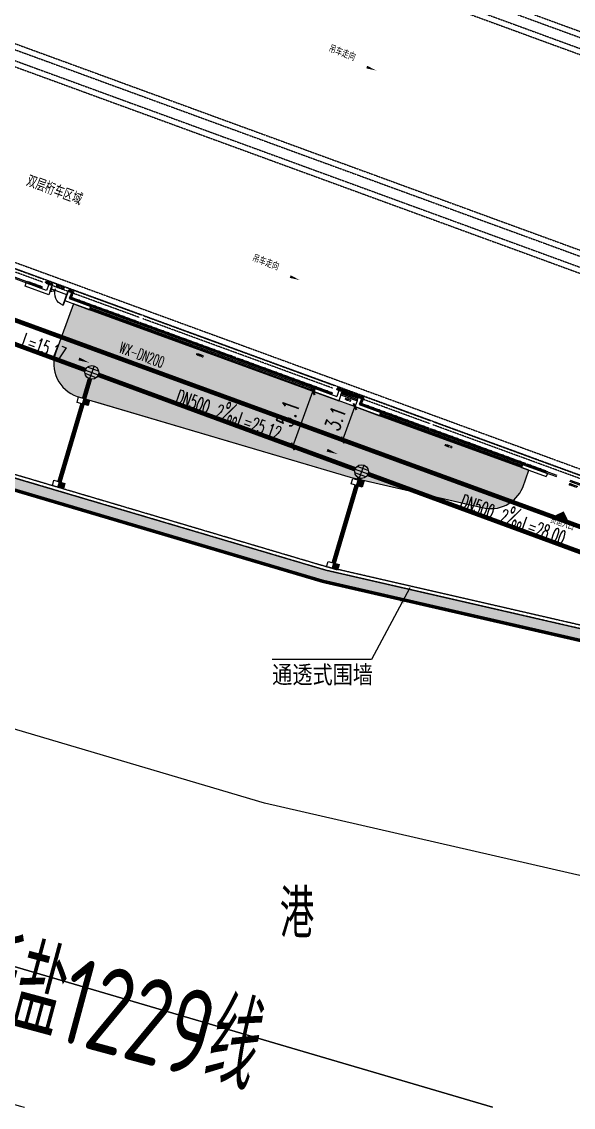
# Model space of a CAD drawing. Extents: x -111898 to 889894, y -2 to 1194865.
# Drawn here: x 581552 to 629772, y 699585 to 794426 of the extents above; entities that cross this region are included whole.
import ezdxf

# ---------------------------------------------------------------- set-up
doc = ezdxf.new("R2010")
doc.units = 0
doc.header["$LTSCALE"] = 10
doc.header["$MEASUREMENT"] = 0
for name, pattern in [('10平面$0$10平面$0$DASH', [0.35, 0.25, -0.1]), ('10平面$0$DASH', [0.35, 0.25, -0.1]), ('CENTER', [50.8, 31.75, -6.35, 6.35, -6.35]), ('DASH', [0.35, 0.25, -0.1])]:
    doc.linetypes.add(name, pattern=pattern)
doc.layers.get('Defpoints').update_dxf_attribs({"color": 210})
for name, color, linetype in [('0-WALL', 252, 'Continuous'), ('10平面$0$10平面$0$WINDOW', 4, 'Continuous'), ('10平面$0$10平面$0$WINDOW_TEXT', 7, 'Continuous'), ('10平面$0$A-HRAIL', 173, 'Continuous'), ('10平面$0$A-SFCE', 30, 'Continuous'), ('10平面$0$A-TEXT', 61, 'Continuous'), ('10平面$0$AS-WALL', 40, 'Continuous'), ('10平面$0$FH-tri', 180, 'Continuous'), ('10平面$0$建-窗', 4, 'Continuous'), ('10平面$0$建-门窗编号', 7, 'Continuous'), ('DIM_雨水', 4, 'Continuous'), ('FM_ZF消防', 1, 'Continuous'), ('Gps-ZF雨水', 4, 'TG_Y'), ('TEXT_消防', 1, 'Continuous'), ('TEXT_雨水', 4, 'Continuous'), ('TWT_雨水口', 4, 'Continuous'), ('WALL', 252, 'Continuous'), ('WELL_雨水', 4, 'Continuous'), ('污水标高', 2, 'Continuous')]:
    doc.layers.add(name, color=color, linetype=linetype)
doc.layers.add('GPS-ZF消防', color=1, linetype='TG_X', lineweight=60)
doc.styles.add('10平面$0$10平面$0$_TCH_WINDOW', font='SIMPLEX', dxfattribs={"height": 3.5, "bigfont": 'GBCBIG'})
doc.styles.add('10平面$0$A-STANDARD', font='SIMPLEX', dxfattribs={"bigfont": 'GBCBIG'})
doc.styles.add('10平面$0$A-WIN-LABEL', font='SIMPLEX', dxfattribs={"bigfont": 'GBCBIG'})
doc.styles.add('10平面$0$Standard', font='gbenor.shx', dxfattribs={"bigfont": 'gbcbig.shx'})
doc.styles.add('_TCH_DIM', font='SIMPLEX.shx', dxfattribs={"width": 0.75, "bigfont": 'hztxt.shx'})
doc.styles.add('_TCH_DIM_T3', font='SIMPLEX', dxfattribs={"width": 0.705882, "bigfont": 'GBCBIG'})
doc.styles.add('_TWT_PIPEDN', font='SIMPLEX', dxfattribs={"width": 0.6, "height": 3, "bigfont": 'HZTXT'})
doc.styles.get("Standard").update_dxf_attribs({"font": 'gbenor.shx', "bigfont": 'gbcbig.shx'})
doc.styles.add('TG_LINETYPE', font='SIMPLEX', dxfattribs={"width": 0.8, "height": 3.5, "bigfont": 'HZTXT'})
doc.linetypes.add('TG_WX', pattern='A,3,-0.6,["WX",TG_LINETYPE,S=0.1,R=0,X=-0.52,Y=-0.15],0', length=3.6)
doc.linetypes.add('TG_X', pattern='A,5,-0.3,["X",TG_LINETYPE,S=0.1,R=0,X=-0.23,Y=-0.15],0', length=5.3)
doc.linetypes.add('TG_Y', pattern='A,2,-0.3,["Y",TG_LINETYPE,S=0.1,R=0,X=-0.25,Y=-0.15],0', length=2.3)
doc.dimstyles.new('_TCH_ARCH&&450', dxfattribs={"dimtxt": 1338.75, "dimasz": 450, "dimexe": 450, "dimexo": 450, "dimgap": 568.125, "dimtad": 1, "dimdec": 1, "dimlfac": 0.001, "dimzin": 0, "dimdsep": 46, "dimtxsty": '_TCH_DIM_T3', "dimblk": 'ARCHTICK', "dimcen": 0.09, "dimclrt": 7, "dimazin": 2, "dimtfac": 1, "dimtdec": 1, "dimtix": 1, "dimtmove": 2, "dimatfit": 3, "dimfxl": 0, "dimtolj": 1, "dimtzin": 0, "dimarcsym": 0})
doc.dimstyles.new('_TCH_ARCH&&500', dxfattribs={"dimtxt": 1487.5, "dimasz": 500, "dimexe": 500, "dimexo": 500, "dimgap": 631.25, "dimtad": 1, "dimdec": 1, "dimlfac": 0.001, "dimzin": 0, "dimdsep": 46, "dimtxsty": '_TCH_DIM_T3', "dimblk": 'ARCHTICK', "dimcen": 0.09, "dimclrt": 7, "dimazin": 2, "dimtfac": 1, "dimtdec": 1, "dimtix": 1, "dimtmove": 2, "dimatfit": 3, "dimfxl": 0, "dimtolj": 1, "dimtzin": 0, "dimarcsym": 0})
pattern_1 = [(359.79974, (-824318.4, 704905.5), (1605.5824, 1594.398), [240, -48, 64, -48, 240, -960]), (359.79974, (-824398.3, 704953.8), (1605.5824, 1594.398), [160, -120, 240, -120, 160, -800]), (359.79974, (-823836, 705591.9), (1605.5824, 1594.398), [200, -80, 200, -1120]), (359.79974, (-824634.9, 705914.7), (1605.5824, 1594.398), [80, -160, 80, -1280]), (89.79974, (-824474.9, 705914.1), (-1594.398, 1605.5824), [144, -1456]), (89.79974, (-823998.3, 704952.4), (-1594.398, 1605.5824), [160, -1440]), (89.79974, (-823596, 705591), (-1594.398, 1605.5824), [160, -1440]), (44.79974, (-823790.3, 704935.7), (5.5922, 1599.9902), [160, -2102.7417]), (134.79974, (-824206.3, 704937.2), (-1599.9902, 5.5922), [160, -2102.7417]), (63.23469, (-823838.3, 704943.9), (5.5922, 1599.99023), [160, -3417.7088]), (75.7635, (-823918.27, 704952.15), (5.59221, 1599.99023), [160, -6436.969]), (75.7635, (-823516.03, 705590.75), (5.59221, 1599.99023), [128, -6468.969]), (75.7635, (-824442.9, 705914), (5.59221, 1599.99023), [112, -6484.969]), (103.835987, (-824078.27, 704952.7), (5.59221, 1599.99023), [160, -6436.969]), (103.835987, (-823676.03, 705591.3), (5.59221, 1599.99023), [128, -6468.969]), (103.835987, (-824506.9, 705914.2), (5.59221, 1599.99023), [112, -6484.969]), (116.364795, (-824158.3, 704945), (5.5922, 1599.99023), [160, -3417.7069])]

# ---------------------------------------------------------------- blocks, each defined once
blk = doc.blocks.new('10平面$0$JYC-1')
at = {"layer": '10平面$0$FH-tri'}
h = blk.add_hatch(color=2, dxfattribs=at)
h.dxf.hatch_style = 1
h.paths.add_polyline_path([(1120, -2370), (2370, -1120), (1120, -1120)])
at = {"layer": '10平面$0$FH-tri', "color": 2}
blk.add_lwpolyline([(1120, -2370), (2370, -1120), (2370, -1120), (1120, -1120)], close=True, dxfattribs=at)
at = {"layer": '10平面$0$A-TEXT', "style": '10平面$0$A-STANDARD'}
blk.add_text('货运入口', height=900.2, rotation=45, dxfattribs=at).set_placement((1604, -3587))
blk = doc.blocks.new('10平面$0$10平面$0$$DorLib2D$00000126')
at = {"color": 0, "linetype": 'Continuous'}
for p, q in [((-0.532, 0.5), (-0.532, 0.9)), ((0.532, 0.9), (0.532, 0.5))]:
    blk.add_line(p, q, dxfattribs=at)
at = {"color": 0, "linetype": '10平面$0$10平面$0$DASH'}
for p, q in [((-0.532, 0.9), (0.532, 0.9)), ((-0.532, 0.5), (0.532, 0.5))]:
    blk.add_line(p, q, dxfattribs=at)
blk = doc.blocks.new('10平面$0$WINDOW2DLIB$DYNSTYLE$00000005')
at = {"color": 0}
for points in [[(-0.5, 0.5), (-0.5, -0.5)], [(-0.5, 0.5), (0.5, 0.5)], [(0.5, -0.5), (0.5, 0.5)], [(0.5, 0.1667), (-0.5, 0.1667)], [(0.5, -0.1667), (-0.5, -0.1667)], [(-0.5, -0.5), (0.5, -0.5)]]:
    blk.add_lwpolyline(points, dxfattribs=at)
blk = doc.blocks.new('10平面$0$DOOR2DLIB$SYSLIB$00000123')
at = {"color": 0}
for p, q in [((0.475, -0.001), (0.475, 0.752)), ((0.475, 0.752), (0.5, 0.752)), ((0.5, -0.001), (0.5, 0.752)), ((-0.5, 0), (-0.5, 0.252)), ((-0.475, 0.252), (-0.5, 0.252)), ((-0.475, 0), (-0.475, 0.252)), ((-0.475, 0), (-0.5, 0)), ((0.475, -0.001), (0.5, -0.001))]:
    blk.add_line(p, q, dxfattribs=at)
for centre, radius, start, end in [((0.505, -0.002), 0.755, 92.24927, 179.72377), ((-0.501, 0.003), 0.251, 359.78987, 84.09744)]:
    blk.add_arc(centre, radius, start, end, dxfattribs=at)
blk = doc.blocks.new('10平面$0$42343243-M')
at = {"layer": '10平面$0$10平面$0$WINDOW'}
blk.add_line((198654, 1222620), (200154, 1222620), dxfattribs=at)
at = {"layer": '10平面$0$AS-WALL'}
for p, q in [((156154, 1223170), (153854, 1223170)), ((153854, 1222870), (153854, 1223170)), ((156154, 1222870), (153854, 1222870)), ((171504, 1223170), (169354, 1223170)), ((171354, 1222870), (169354, 1222870)), ((171354, 1222320), (171354, 1222870)), ((171654, 1223170), (171504, 1223170)), ((171654, 1222870), (171654, 1223170)), ((171654, 1222620), (171654, 1222870)), ((175454, 1223170), (173154, 1223170)), ((173154, 1222620), (173154, 1223170)), ((175454, 1222870), (173454, 1222870)), ((173454, 1222320), (173454, 1222870)), ((198654, 1223170), (196354, 1223170)), ((198354, 1222870), (196354, 1222870)), ((198354, 1222320), (198354, 1222870)), ((198654, 1222620), (198654, 1223170)), ((200154, 1223170), (202354, 1223170)), ((200154, 1222620), (200154, 1223170)), ((200454, 1222870), (202354, 1222870)), ((200454, 1222320), (200454, 1222870)), ((202354, 1223170), (202354, 1222870)), ((171354, 1222320), (171654, 1222320)), ((173154, 1222320), (173454, 1222320)), ((198354, 1222320), (198654, 1222320)), ((200154, 1222320), (200454, 1222320))]:
    blk.add_line(p, q, dxfattribs=at)
for points in [[(156154, 1222870), (156154, 1223170)], [(169354, 1222870), (169354, 1223170)], [(171654, 1222620), (171654, 1222320)], [(173154, 1222620), (173154, 1222320)], [(175454, 1222870), (175454, 1223170)], [(196354, 1222870), (196354, 1223170)], [(198654, 1222620), (198654, 1222320)], [(200154, 1222620), (200154, 1222320)]]:
    blk.add_lwpolyline(points, dxfattribs=at)
at = {"layer": '10平面$0$10平面$0$WINDOW'}
ref = blk.add_blockref('10平面$0$DOOR2DLIB$SYSLIB$00000123', (199404, 1222470), dxfattribs=dict(at, xscale=-1500, yscale=1500, zscale=300))
ref.add_attrib('A0', 'MLC1584', (199059, 1222108), dxfattribs={"layer": '10平面$0$10平面$0$WINDOW_TEXT', "height": 148.8, "style": '10平面$0$10平面$0$_TCH_WINDOW', "width": 0.705882})
ref = blk.add_blockref('10平面$0$10平面$0$$DorLib2D$00000126', (151354, 1223020), dxfattribs=dict(at, xscale=5000, yscale=-300, zscale=300))
ref.add_attrib('A0', 'JLM5050', (150985, 1223016), dxfattribs={"layer": '10平面$0$10平面$0$WINDOW_TEXT', "height": 148.8, "style": '10平面$0$10平面$0$_TCH_WINDOW', "width": 0.705882})
ref = blk.add_blockref('10平面$0$10平面$0$$DorLib2D$00000126', (205254, 1223020), dxfattribs=dict(at, xscale=6000, yscale=-300, zscale=300))
ref.add_attrib('A0', 'JLM6050', (204885, 1223016), dxfattribs={"layer": '10平面$0$10平面$0$WINDOW_TEXT', "height": 148.8, "style": '10平面$0$10平面$0$_TCH_WINDOW', "width": 0.705882})
at = {"layer": '10平面$0$建-窗'}
ref = blk.add_blockref('10平面$0$WINDOW2DLIB$DYNSTYLE$00000005', (162754, 1223020), dxfattribs=dict(at, xscale=-13200, yscale=300, zscale=300, rotation=180.0000000000008))
ref.add_attrib('A0', 'C13224', (162462, 1223521), dxfattribs={"layer": '10平面$0$建-门窗编号', "height": 148.8, "style": '10平面$0$A-WIN-LABEL', "width": 0.705882})
ref = blk.add_blockref('10平面$0$WINDOW2DLIB$DYNSTYLE$00000005', (185904, 1223020), dxfattribs=dict(at, xscale=-20900, yscale=300, zscale=300, rotation=180.0000000000008))
ref.add_attrib('A0', 'C20924', (185602, 1223521), dxfattribs={"layer": '10平面$0$建-门窗编号', "height": 148.8, "style": '10平面$0$A-WIN-LABEL', "width": 0.705882})
ref = blk.add_blockref('10平面$0$WINDOW2DLIB$DYNSTYLE$00000005', (172404, 1222470), dxfattribs=dict(at, xscale=-1500, yscale=-300, zscale=300))
ref.add_attrib('A0', 'C1584', (172162, 1222733), dxfattribs={"layer": '10平面$0$建-门窗编号', "height": 148.8, "style": '10平面$0$A-WIN-LABEL', "width": 0.705882})
blk = doc.blocks.new('10平面$0$3333')
at = {"layer": '10平面$0$A-SFCE', "const_width": 20}
blk.add_lwpolyline([(-227064, 766320), (-227064, 766510), (-227244, 766510), (-227244, 766320)], dxfattribs=at)
blk = doc.blocks.new('10平面$0$99平面图例外参$0$$LinePat$圆环')
for points in [[(0, 150), (300, 150)], [(0, 0), (300, 0)], [(0, -150), (300, -150)]]:
    blk.add_lwpolyline(points)
at = {"color": 0}
blk.add_circle((150, 0), 150, dxfattribs=at)
blk = doc.blocks.new('$TwtSys$00000424')
for p, q in [((-500, 250), (500, 250)), ((-500, -250), (-500, 250)), ((0, -250), (0, 250)), ((500, 250), (500, -250)), ((500, -250), (-500, -250))]:
    blk.add_line(p, q)
blk.add_solid([(0, 250), (500, 250), (0, -250), (500, -250)])
blk = doc.blocks.new('$TWTSYS$00000375')
for p, q in [((-0.5, 0, 0), (0.5, 0, 0)), ((0.433, 0.25, 0), (-0.433, 0.25, 0)), ((0, 0.5, 0), (0, -0.5, 0)), ((0.433, -0.25, 0), (-0.433, -0.25, 0))]:
    blk.add_line(p, q)
blk.add_circle((0, 0, 0), 0.5)
blk = doc.blocks.new('_ArchTick')
at = {"color": 0, "linetype": 'ByBlock', "const_width": 0.4}
blk.add_lwpolyline([(-0.5, -0.5), (0.5, 0.5)], dxfattribs=at)
blk = doc.blocks.new('*D8443')
at = {"layer": 'Defpoints', "color": 0, "transparency": 16777216}
for p in [(607015, 762134), (607988, 761778), (606230, 756968)]:
    blk.add_point(p, dxfattribs=at)
at = {"layer": '污水标高', "color": 0, "lineweight": -2, "transparency": 16777216}
for p, q in [((605257, 757324), (607015, 762134)), ((607518, 761949), (606545, 762305)), ((605761, 757140), (604787, 757495))]:
    blk.add_line(p, q, dxfattribs=at)
at = {"layer": '污水标高', "color": 0, "lineweight": -2, "transparency": 16777216, "xscale": 500, "yscale": 500, "zscale": 500}
for p, rotation in [((607015, 762134), 69.92548788627283), ((605257, 757324), 249.9254878862728)]:
    blk.add_blockref('_ArchTick', p, dxfattribs=dict(at, rotation=rotation))
at = {"layer": '污水标高', "color": 7, "transparency": 16777216, "insert": (604844, 760201), "char_height": 1487.5, "attachment_point": 5, "rotation": 69.92549, "style": '_TCH_DIM_T3'}
blk.add_mtext('\\A1;5.1', dxfattribs=at)
blk = doc.blocks.new('*D8444')
at = {"layer": 'Defpoints', "color": 0, "transparency": 16777216}
for p in [(610681, 760794), (612083, 760281), (611020, 757372)]:
    blk.add_point(p, dxfattribs=at)
at = {"layer": 'FM_ZF消防', "color": 0, "lineweight": -2, "transparency": 16777216}
for p, q in [((609618, 757884), (610681, 760794)), ((611661, 760436), (610259, 760948)), ((610598, 757526), (609195, 758039))]:
    blk.add_line(p, q, dxfattribs=at)
at = {"layer": 'FM_ZF消防', "color": 0, "lineweight": -2, "transparency": 16777216, "xscale": 450, "yscale": 450, "zscale": 450}
for p, rotation in [((610681, 760794), 69.92548784465076), ((609618, 757884), 249.9254878446508)]:
    blk.add_blockref('_ArchTick', p, dxfattribs=dict(at, rotation=rotation))
at = {"layer": 'FM_ZF消防', "color": 7, "transparency": 16777216, "insert": (608987, 759764), "char_height": 1338.8, "attachment_point": 5, "rotation": 69.92549, "style": '_TCH_DIM_T3'}
blk.add_mtext('\\A1;3.1', dxfattribs=at)

msp = doc.modelspace()

# ---------------------------------------------------------------- hatches: boundary and pattern name
at = {"layer": '0-WALL'}
h = msp.add_hatch(dxfattribs=at)
h.set_pattern_fill('草坪或沼泽', color=8, scale=400, angle=-0.2002566)
h.set_pattern_definition(pattern_1)
h.paths.add_polyline_path([(696130.98, 804098.61), (669562.33, 731379.54), (607880.43, 745535.24), (522571.73, 770781.34), (445339.53, 792957.04), (609790.27, 1011755.57), (618487.23, 1023194.24), (653205.56, 1069507.99), (721439.16, 1038957.87), (738262.84, 1027590.63), (761400.89, 1017231.07), (768403.04, 1001909.04), (737294.43, 916764), (736355.16, 917107.18), (742257.75, 933262.65), (741788.31, 933434.17), (745346.31, 941716.12), (767322.91, 1001866.69), (760648.1, 1016472.46), (737774.94, 1026713.42), (720951.27, 1038080.66), (653526.34, 1068268.72), (619285.33, 1022591.71), (610587.99, 1011152.54), (447011.62, 793517.34), (522851.61, 771741.38), (608134.4, 746502.95), (668925.9, 732551.6), (695191.71, 804441.78)])
h.paths.add_polyline_path([(702359.45, 821146.08), (701420.18, 821489.25), (703324.3, 826702.56), (702855.23, 826873.89), (706411.93, 835156.24), (730109.53, 900012.74), (731048.81, 899669.57)])
h = msp.add_hatch(dxfattribs=at)
h.set_pattern_fill('草坪或沼泽', color=8, scale=400, angle=-0.2002566)
h.set_pattern_definition(pattern_1)
edge = h.paths.add_edge_path()
edge.add_arc((570438.95, 769548.63), 3002.94, 251.6570284, 339.7879731)
edge.add_line((573256.98, 768511.12), (575176.3, 773764.44))
edge.add_line((575176.3, 773764.44), (535351.25, 788315.22))
edge.add_line((535351.25, 788315.22), (533712.99, 783831.36))
edge.add_arc((539372.05, 781860.93), 5992.29, 160.8023018, 252.6420249)
edge.add_line((537584.3, 776141.53), (569493.91, 766698.26))
edge = h.paths.add_edge_path()
edge.add_line((610267.76, 754631.72), (621806.61, 751983.61))
edge.add_arc((622572.51, 754894.31), 3009.78, 255.2577457, 337.1874719)
edge.add_line((625346.86, 753727.37), (625897, 755233.12))
edge.add_line((625897, 755233.12), (586072.93, 769786.57))
edge.add_line((586072.93, 769786.57), (584531.96, 765568.9))
edge.add_arc((587353.85, 764542.48), 3002.77, 160.0119425, 251.5482283)
edge.add_line((586403.46, 761694.08), (610267.76, 754631.72))
msp.add_hatch(color=8, dxfattribs=at).paths.add_polyline_path([(615475.65, 744972.07), (614591.85, 743743.7), (614944.56, 743555.05)], flags=17)

# ---------------------------------------------------------------- linework, layer by layer
at = {"layer": '0-WALL', "linetype": 'CENTER', "ltscale": 0.2}
for p, q in [((522571.73, 770781.34), (607880.43, 745535.24)), ((607880.43, 745535.24), (669562.33, 731379.54))]:
    msp.add_line(p, q, dxfattribs=at)
at = {"layer": '0-WALL'}
for p, q in [((587992.02, 761223.96), (610267.76, 754631.72)), ((610267.76, 754631.72), (620888.64, 752194.28)), ((615475.65, 744972.07), (612129.33, 738715.49)), ((612129.33, 738715.49), (603446.67, 738715.49))]:
    msp.add_line(p, q, dxfattribs=at)
at = {"layer": '0-WALL', "color": 1, "linetype": 'DASH', "ltscale": 3, "const_width": 300}
msp.add_lwpolyline([(768403.04, 1001909.04), (761400.89, 1017231.07), (738262.84, 1027590.63), (721439.16, 1038957.87), (653205.56, 1069507.99), (618487.23, 1023194.24), (609790.27, 1011755.57), (445339.53, 792957.04), (522571.73, 770781.34), (607880.43, 745535.24), (669562.33, 731379.54)], close=True, dxfattribs=at)
at = {"layer": '0-WALL', "linetype": 'CENTER', "ltscale": 0.2}
msp.add_lwpolyline([(768403.04, 1001909.04), (761400.89, 1017231.07), (738262.84, 1027590.63), (721439.16, 1038957.87), (653205.56, 1069507.99), (618487.23, 1023194.24), (609790.27, 1011755.57), (445339.53, 792957.04), (522571.73, 770781.34), (607880.43, 745535.24), (669562.33, 731379.54)], close=True, dxfattribs=at)
at = {"layer": '0-WALL', "linetype": 'DASH'}
for points in [[(691451.01, 794203.39), (668925.9, 732551.6), (608134.4, 746502.95), (522851.61, 771741.38), (447011.62, 793517.34), (610587.99, 1011152.54), (619285.33, 1022591.71), (653526.34, 1068268.72), (720951.27, 1038080.66), (737774.94, 1026713.42), (755564.15, 1018748.69), (760648.1, 1016472.46), (767322.91, 1001866.69), (745344.86, 941712.2), (741785.02, 933426.51)], [(691169.23, 794306.34), (668734.97, 732903.21), (608210.59, 746793.26), (522935.58, 772029.4), (447513.25, 793685.43), (610827.31, 1010971.63), (619524.76, 1022410.95), (653622.57, 1067896.93), (720804.9, 1037817.49), (737628.57, 1026450.26), (755441.56, 1018474.88), (760422.26, 1016244.88), (766998.88, 1001853.99), (745065.93, 941822.97), (741509.38, 933544.93)]]:
    msp.add_lwpolyline(points, dxfattribs=at)
at = {"layer": '0-WALL'}
for points in [[(522851.61, 771741.38), (608134.4, 746502.95), (668925.9, 732551.6), (695191.71, 804441.78), (696130.98, 804098.61), (669562.33, 731379.54), (607880.43, 745535.24), (522571.73, 770781.34)], [(667546.04, 711289.6), (602768.06, 726155.77), (602768.06, 726155.77), (516941.16, 751555.27), (516941.16, 751555.27), (439826.46, 773697.27), (439826.46, 773697.27), (384791.04, 789254.8), (384791.04, 789254.8), (371636.23, 771757.64), (371636.23, 771757.64), (394085.03, 766151.54), (394085.03, 766151.54), (456219.43, 746662.24), (456219.43, 746662.24), (531602.73, 726340.34), (531602.73, 726340.34), (560233.03, 717932.84), (560233.03, 717932.84), (572402.93, 714252.94), (572402.93, 714252.94), (575711.13, 713387.64), (575711.13, 713387.64), (622712.93, 699585.34)], [(347393.54, 735244.11), (389137.53, 753869.44), (394180.43, 753736.04), (468329.43, 731855.64), (581450.63, 699679.84), (581787.14, 699585.34)]]:
    msp.add_lwpolyline(points, dxfattribs=at)
at = {"layer": '0-WALL', "lineweight": -3}
msp.add_lwpolyline([(622712.93, 699585.34), (575711.13, 713387.64), (575711.13, 713387.64), (572402.93, 714252.94), (572402.93, 714252.94), (560233.03, 717932.84), (560233.03, 717932.84), (531602.73, 726340.34), (531602.73, 726340.34), (456219.43, 746662.24), (456219.43, 746662.24), (394085.03, 766151.54), (394085.03, 766151.54), (371636.23, 771757.64), (371636.23, 771757.64), (347393.54, 739512.47)], dxfattribs=at)
at = {"layer": '0-WALL'}
msp.add_lwpolyline([(610267.76, 754631.72), (621806.61, 751983.61, 0.37353523), (625346.86, 753727.37), (625897, 755233.12), (586072.93, 769786.57), (584531.96, 765568.9, 0.42208896), (586403.46, 761694.08)], format="xyb", close=True, dxfattribs=at)
at = {"layer": 'DIM_雨水'}
for points in [[(584625.11, 765676.24, 0, 0, 0), (587488.36, 764622.76, 0, 266.67, 0), (586549.87, 764968.06, 0, 0, 0)], [(606323.98, 757700.45, 0, 0, 0), (609187.23, 756646.96, 0, 266.67, 0), (608248.74, 756992.27, 0, 0, 0)]]:
    msp.add_lwpolyline(points, format="xyseb", dxfattribs=at)
at = {"layer": 'GPS-ZF消防', "linetype": 'TG_WX', "ltscale": 0.1, "const_width": 400}
msp.add_lwpolyline([(570388.83, 772222.2), (639502.99, 746961.95)], dxfattribs=at)
at = {"layer": 'Gps-ZF雨水', "ltscale": 0.1, "const_width": 400}
for points in [[(573442.75, 769019.61), (587119.47, 763992.5)], [(588245.79, 763578.5), (610696.39, 755326.4)], [(587010.54, 761514.44), (587512.37, 763210.17)], [(584853.86, 754226.85), (586868.64, 761034.98)], [(611822.72, 754912.4), (636973.24, 745667.89)], [(608826.15, 747132.53), (610830.48, 753905.34)], [(610987.9, 754380.34), (611052.56, 754556.24)]]:
    msp.add_lwpolyline(points, dxfattribs=at)
at = {"layer": 'WALL', "color": 8, "linetype": '10平面$0$DASH'}
for p, q in [((495627.23, 841315.73), (663287.34, 780059.41)), ((495455.64, 840846.1), (663115.75, 779589.78)), ((507770.95, 837837.2), (663596.23, 780904.85)), ((507942.54, 838306.84), (663767.82, 781374.49)), ((484422.3, 827257.27), (657436.26, 764044.87)), ((484593.88, 827726.91), (657607.85, 764514.5)), ((484113.41, 826411.83), (657127.37, 763199.42)), ((483941.82, 825942.19), (656955.78, 762729.79)), ((478450.2, 810328.7), (642635.01, 750342.12)), ((478621.79, 810798.34), (642806.59, 750811.75)), ((583404.86, 771663.05), (566779.74, 777737.21)), ((583490.66, 771897.87), (566865.54, 777972.03)), ((591858.31, 768574.5), (583686.64, 771560.1)), ((591944.11, 768809.32), (583772.44, 771794.92)), ((608765.22, 762397.39), (592140.1, 768471.55)), ((608851.01, 762632.21), (592225.89, 768706.37)), ((617304.46, 759543.66), (609132.79, 762529.26)), ((617218.67, 759308.84), (609047, 762294.44)), ((634125.57, 753131.73), (617500.45, 759205.89)), ((634211.36, 753366.55), (617586.24, 759440.7))]:
    msp.add_line(p, q, dxfattribs=at)
at = {"layer": 'WALL', "color": 8}
for points in [[(606078.46, 792523.93, 0, 0, 0), (612559.44, 790156.04, 0, 240, 0), (611714.09, 790464.89, 0, 0, 0)], [(599390.02, 774217.51, 0, 0, 0), (605871, 771849.62, 0, 240, 0), (605025.66, 772158.48, 0, 0, 0)]]:
    msp.add_lwpolyline(points, format="xyseb", dxfattribs=at)

# ---------------------------------------------------------------- block references
at = {"layer": '10平面$0$A-HRAIL', "yscale": 0.3333333333333334, "zscale": 0.3333333333333333}
for p, xscale, rotation in [((582172.35, 771640.72), -0.3461108940497231, 159.9297114343897), ((582269.88, 771605.08), -0.3461108940497231, 159.9297114343897), ((582367.4, 771569.45), -0.3461108940497231, 159.9297114343897), ((582464.93, 771533.82), -0.3461108940497231, 159.9297114343897), ((582562.46, 771498.19), -0.3461108940497231, 159.9297114343897), ((582659.99, 771462.55), -0.3461108940497231, 159.9297114343897), ((582757.51, 771426.92), -0.3461108940497231, 159.9297114343897), ((582855.04, 771391.29), -0.3461108940497231, 159.9297114343897), ((582952.57, 771355.65), -0.3461108940497231, 159.9297114343897), ((583050.1, 771320.02), -0.3461108940497231, 159.9297114343897), ((583147.63, 771284.39), -0.3461108940497231, 159.9297114343897), ((583245.15, 771248.76), -0.3461108940497231, 159.9297114343897), ((583731.94, 771650.08), 0.358888866003496, 159.9297114345931), ((583833.07, 771613.13), 0.358888866003496, 159.9297114345931), ((583934.19, 771576.18), 0.358888866003496, 159.9297114345931), ((584035.32, 771539.23), 0.358888866003496, 159.9297114345931), ((584136.45, 771502.28), 0.358888866003496, 159.9297114345931), ((584237.58, 771465.33), 0.358888866003496, 159.9297114345931), ((585752.16, 770911.97), 0.3749999999076196, 159.9297114345931), ((585857.82, 770873.36), 0.3749999999076196, 159.9297114345931), ((585853.47, 770351.5), 0.3611111227129974, 249.9297114345931), ((585883.9, 770284.66), 0.3384127419475277, 159.9297114347964), ((585890.65, 770453.25), 0.3611111227129974, 249.9297114345931), ((585963.49, 770834.76), 0.3749999999076196, 159.9297114345931), ((585927.82, 770555.01), 0.3611111227129974, 249.9297114345931), ((585979.26, 770249.82), 0.3384127419475277, 159.9297114347964), ((585965, 770656.76), 0.3611111227129974, 249.9297114345931), ((586002.18, 770758.52), 0.3611111227129974, 249.9297114345931), ((586069.16, 770796.15), 0.3749999999076196, 159.9297114345931), ((586039.35, 770860.27), 0.3611111227129974, 249.9297114345931), ((586074.62, 770214.98), 0.3384127419475277, 159.9297114347964), ((586169.98, 770180.14), 0.3384127419475277, 159.9297114347964), ((586265.34, 770145.3), 0.3384127419475277, 159.9297114347964), ((586360.7, 770110.46), 0.3384127419475277, 159.9297114347964), ((586456.06, 770075.62), 0.3384127419475277, 159.9297114347964), ((586551.41, 770040.78), 0.3384127419475277, 159.9297114347964), ((586646.77, 770005.94), 0.3384127419475277, 159.9297114347964), ((586742.13, 769971.1), 0.3384127419475277, 159.9297114347964), ((586837.49, 769936.26), 0.3384127419475277, 159.9297114347964), ((586932.85, 769901.42), 0.3384127419475277, 159.9297114347964), ((587028.21, 769866.58), 0.3384127419475277, 159.9297114347964), ((587123.57, 769831.74), 0.3384127419475277, 159.9297114347964), ((587218.92, 769796.9), 0.3384127419475277, 159.9297114347964), ((587314.28, 769762.06), 0.3384127419475277, 159.9297114347964), ((587409.64, 769727.22), 0.3384127419475277, 159.9297114347964), ((587505, 769692.38), 0.3384127419475277, 159.9297114347964), ((587600.36, 769657.54), 0.3384127419475277, 159.9297114347964), ((587695.72, 769622.7), 0.3384127419475277, 159.9297114347964), ((587791.08, 769587.86), 0.3384127419475277, 159.9297114347964), ((587886.43, 769553.02), 0.3384127419475277, 159.9297114347964), ((587981.79, 769518.18), 0.3384127419475277, 159.9297114347964), ((588077.15, 769483.34), 0.3384127419475277, 159.9297114347964), ((588172.51, 769448.5), 0.3384127419475277, 159.9297114347964), ((588267.87, 769413.66), 0.3384127419475277, 159.9297114347964), ((588363.23, 769378.82), 0.3384127419475277, 159.9297114347964), ((588458.58, 769343.98), 0.3384127419475277, 159.9297114347964), ((588553.94, 769309.14), 0.3384127419475277, 159.9297114347964), ((588649.3, 769274.3), 0.3384127419475277, 159.9297114347964), ((588744.66, 769239.46), 0.3384127419475277, 159.9297114347964), ((588840.02, 769204.61), 0.3384127419475277, 159.9297114347964), ((588935.38, 769169.77), 0.3384127419475277, 159.9297114347964), ((589030.74, 769134.93), 0.3384127419475277, 159.9297114347964), ((589126.09, 769100.09), 0.3384127419475277, 159.9297114347964), ((589221.45, 769065.25), 0.3384127419475277, 159.9297114347964), ((589316.81, 769030.41), 0.3384127419475277, 159.9297114347964), ((589412.17, 768995.57), 0.3384127419475277, 159.9297114347964), ((589507.53, 768960.73), 0.3384127419475277, 159.9297114347964), ((589602.89, 768925.89), 0.3384127419475277, 159.9297114347964), ((589698.25, 768891.05), 0.3384127419475277, 159.9297114347964), ((589793.6, 768856.21), 0.3384127419475277, 159.9297114347964), ((589888.96, 768821.37), 0.3384127419475277, 159.9297114347964), ((589984.32, 768786.53), 0.3384127419475277, 159.9297114347964), ((590079.68, 768751.69), 0.3384127419475277, 159.9297114347964), ((590175.04, 768716.85), 0.3384127419475277, 159.9297114347964), ((590270.4, 768682.01), 0.3384127419475277, 159.9297114347964), ((590365.76, 768647.17), 0.3384127419475277, 159.9297114347964), ((590461.11, 768612.33), 0.3384127419475277, 159.9297114347964), ((590556.47, 768577.49), 0.3384127419475277, 159.9297114347964), ((590651.83, 768542.65), 0.3384127419475277, 159.9297114347964), ((590747.19, 768507.81), 0.3384127419475277, 159.9297114347964), ((590842.55, 768472.97), 0.3384127419475277, 159.9297114347964), ((590937.91, 768438.13), 0.3384127419475277, 159.9297114347964), ((591033.26, 768403.29), 0.3384127419475277, 159.9297114347964), ((591128.62, 768368.45), 0.3384127419475277, 159.9297114347964), ((591223.98, 768333.61), 0.3384127419475277, 159.9297114347964), ((591319.34, 768298.77), 0.3384127419475277, 159.9297114347964), ((591414.7, 768263.93), 0.3384127419475277, 159.9297114347964), ((591510.06, 768229.09), 0.3384127419475277, 159.9297114347964), ((591605.42, 768194.25), 0.3384127419475277, 159.9297114347964), ((591700.77, 768159.41), 0.3384127419475277, 159.9297114347964), ((591796.13, 768124.57), 0.3384127419475277, 159.9297114347964), ((591992.48, 768052.83), 0.3368181818181796, 159.9297114347964), ((592087.39, 768018.15), 0.3368181818181796, 159.9297114347964), ((592182.3, 767983.48), 0.3368181818181796, 159.9297114347964), ((592277.21, 767948.8), 0.3368181818181796, 159.9297114347964), ((592372.12, 767914.13), 0.3368181818181796, 159.9297114347964), ((592467.03, 767879.45), 0.3368181818181796, 159.9297114347964), ((592561.94, 767844.77), 0.3368181818181796, 159.9297114347964), ((592656.85, 767810.1), 0.3368181818181796, 159.9297114347964), ((592751.76, 767775.42), 0.3368181818181796, 159.9297114347964), ((592846.67, 767740.75), 0.3368181818181796, 159.9297114347964), ((592941.58, 767706.07), 0.3368181818181796, 159.9297114347964), ((593036.48, 767671.39), 0.3368181818181796, 159.9297114347964), ((593131.39, 767636.72), 0.3368181818181796, 159.9297114347964), ((593226.3, 767602.04), 0.3368181818181796, 159.9297114347964), ((593321.21, 767567.37), 0.3368181818181796, 159.9297114347964), ((593416.12, 767532.69), 0.3368181818181796, 159.9297114347964), ((593511.03, 767498.01), 0.3368181818181796, 159.9297114347964), ((593605.94, 767463.34), 0.3368181818181796, 159.9297114347964), ((593700.85, 767428.66), 0.3368181818181796, 159.9297114347964), ((593795.76, 767393.99), 0.3368181818181796, 159.9297114347964), ((593890.67, 767359.31), 0.3368181818181796, 159.9297114347964), ((593985.58, 767324.63), 0.3368181818181796, 159.9297114347964), ((594080.49, 767289.96), 0.3368181818181796, 159.9297114347964), ((594175.4, 767255.28), 0.3368181818181796, 159.9297114347964), ((594270.3, 767220.61), 0.3368181818181796, 159.9297114347964), ((594365.21, 767185.93), 0.3368181818181796, 159.9297114347964), ((594460.12, 767151.25), 0.3368181818181796, 159.9297114347964), ((594555.03, 767116.58), 0.3368181818181796, 159.9297114347964), ((594649.94, 767081.9), 0.3368181818181796, 159.9297114347964), ((594744.85, 767047.22), 0.3368181818181796, 159.9297114347964), ((594839.76, 767012.55), 0.3368181818181796, 159.9297114347964), ((594934.67, 766977.87), 0.3368181818181796, 159.9297114347964), ((595029.58, 766943.2), 0.3368181818181796, 159.9297114347964), ((595124.49, 766908.52), 0.3368181818181796, 159.9297114347964), ((595219.4, 766873.84), 0.3368181818181796, 159.9297114347964), ((595314.31, 766839.17), 0.3368181818181796, 159.9297114347964), ((595409.21, 766804.49), 0.3368181818181796, 159.9297114347964), ((595504.12, 766769.82), 0.3368181818181796, 159.9297114347964), ((595599.03, 766735.14), 0.3368181818181796, 159.9297114347964), ((595693.94, 766700.46), 0.3368181818181796, 159.9297114347964), ((595788.85, 766665.79), 0.3368181818181796, 159.9297114347964), ((595883.76, 766631.11), 0.3368181818181796, 159.9297114347964), ((595978.67, 766596.44), 0.3368181818181796, 159.9297114347964), ((596073.58, 766561.76), 0.3368181818181796, 159.9297114347964), ((596168.49, 766527.08), 0.3368181818181796, 159.9297114347964), ((596263.4, 766492.41), 0.3368181818181796, 159.9297114347964), ((596358.31, 766457.73), 0.3368181818181796, 159.9297114347964), ((596453.22, 766423.06), 0.3368181818181796, 159.9297114347964), ((596548.13, 766388.38), 0.3368181818181796, 159.9297114347964), ((596643.03, 766353.7), 0.3368181818181796, 159.9297114347964), ((596737.94, 766319.03), 0.3368181818181796, 159.9297114347964), ((596832.85, 766284.35), 0.3368181818181796, 159.9297114347964), ((596927.76, 766249.68), 0.3368181818181796, 159.9297114347964), ((597022.67, 766215), 0.3368181818181796, 159.9297114347964), ((597117.58, 766180.32), 0.3368181818181796, 159.9297114347964), ((597212.49, 766145.65), 0.3368181818181796, 159.9297114347964), ((597307.4, 766110.97), 0.3368181818181796, 159.9297114347964), ((597402.31, 766076.3), 0.3368181818181796, 159.9297114347964), ((597497.22, 766041.62), 0.3368181818181796, 159.9297114347964), ((597592.13, 766006.94), 0.3368181818181796, 159.9297114347964), ((597687.04, 765972.27), 0.3368181818181796, 159.9297114347964), ((597781.94, 765937.59), 0.3368181818181796, 159.9297114347964), ((597876.85, 765902.92), 0.3368181818181796, 159.9297114347964), ((597971.76, 765868.24), 0.3368181818181796, 159.9297114347964), ((598066.67, 765833.56), 0.3368181818181796, 159.9297114347964), ((598161.58, 765798.89), 0.3368181818181796, 159.9297114347964), ((598256.49, 765764.21), 0.3368181818181796, 159.9297114347964), ((598351.4, 765729.54), 0.3368181818181796, 159.9297114347964), ((598446.31, 765694.86), 0.3368181818181796, 159.9297114347964), ((598541.22, 765660.18), 0.3368181818181796, 159.9297114347964), ((598636.13, 765625.51), 0.3368181818181796, 159.9297114347964), ((598731.04, 765590.83), 0.3368181818181796, 159.9297114347964), ((598825.95, 765556.16), 0.3368181818181796, 159.9297114347964), ((598920.86, 765521.48), 0.3368181818181796, 159.9297114347964), ((599015.76, 765486.8), 0.3368181818181796, 159.9297114347964), ((599110.67, 765452.13), 0.3368181818181796, 159.9297114347964), ((599205.58, 765417.45), 0.3368181818181796, 159.9297114347964), ((599300.49, 765382.78), 0.3368181818181796, 159.9297114347964), ((599395.4, 765348.1), 0.3368181818181796, 159.9297114347964), ((599490.31, 765313.42), 0.3368181818181796, 159.9297114347964), ((599585.22, 765278.75), 0.3368181818181796, 159.9297114347964), ((599680.13, 765244.07), 0.3368181818181796, 159.9297114347964), ((599775.04, 765209.39), 0.3368181818181796, 159.9297114347964), ((599869.95, 765174.72), 0.3368181818181796, 159.9297114347964), ((599964.86, 765140.04), 0.3368181818181796, 159.9297114347964), ((600059.77, 765105.37), 0.3368181818181796, 159.9297114347964), ((600154.67, 765070.69), 0.3368181818181796, 159.9297114347964), ((600249.58, 765036.01), 0.3368181818181796, 159.9297114347964), ((600445.93, 764964.28), 0.3368181818181818, 159.9297114347964), ((600540.84, 764929.6), 0.3368181818181818, 159.9297114347964), ((600635.75, 764894.92), 0.3368181818181818, 159.9297114347964), ((600730.66, 764860.25), 0.3368181818181818, 159.9297114347964), ((600825.57, 764825.57), 0.3368181818181818, 159.9297114347964), ((600920.48, 764790.9), 0.3368181818181818, 159.9297114347964), ((601015.39, 764756.22), 0.3368181818181818, 159.9297114347964), ((601110.3, 764721.54), 0.3368181818181818, 159.9297114347964), ((601205.21, 764686.87), 0.3368181818181818, 159.9297114347964), ((601300.12, 764652.19), 0.3368181818181818, 159.9297114347964), ((601395.03, 764617.52), 0.3368181818181818, 159.9297114347964), ((601489.94, 764582.84), 0.3368181818181818, 159.9297114347964), ((601584.85, 764548.16), 0.3368181818181818, 159.9297114347964), ((601679.75, 764513.49), 0.3368181818181818, 159.9297114347964), ((601774.66, 764478.81), 0.3368181818181818, 159.9297114347964), ((601869.57, 764444.14), 0.3368181818181818, 159.9297114347964), ((601964.48, 764409.46), 0.3368181818181818, 159.9297114347964), ((602059.39, 764374.78), 0.3368181818181818, 159.9297114347964), ((602154.3, 764340.11), 0.3368181818181818, 159.9297114347964), ((602249.21, 764305.43), 0.3368181818181818, 159.9297114347964), ((602344.12, 764270.76), 0.3368181818181818, 159.9297114347964), ((602439.03, 764236.08), 0.3368181818181818, 159.9297114347964), ((602533.94, 764201.4), 0.3368181818181818, 159.9297114347964), ((602628.85, 764166.73), 0.3368181818181818, 159.9297114347964), ((602723.76, 764132.05), 0.3368181818181818, 159.9297114347964), ((602818.66, 764097.38), 0.3368181818181818, 159.9297114347964), ((602913.57, 764062.7), 0.3368181818181818, 159.9297114347964), ((603008.48, 764028.02), 0.3368181818181818, 159.9297114347964), ((603103.39, 763993.35), 0.3368181818181818, 159.9297114347964), ((603198.3, 763958.67), 0.3368181818181818, 159.9297114347964), ((603293.21, 763923.99), 0.3368181818181818, 159.9297114347964), ((603388.12, 763889.32), 0.3368181818181818, 159.9297114347964), ((603483.03, 763854.64), 0.3368181818181818, 159.9297114347964), ((603577.94, 763819.97), 0.3368181818181818, 159.9297114347964), ((603672.85, 763785.29), 0.3368181818181818, 159.9297114347964), ((603767.76, 763750.61), 0.3368181818181818, 159.9297114347964), ((603862.67, 763715.94), 0.3368181818181818, 159.9297114347964), ((603957.58, 763681.26), 0.3368181818181818, 159.9297114347964), ((604052.48, 763646.59), 0.3368181818181818, 159.9297114347964), ((604147.39, 763611.91), 0.3368181818181818, 159.9297114347964), ((604242.3, 763577.23), 0.3368181818181818, 159.9297114347964), ((604337.21, 763542.56), 0.3368181818181818, 159.9297114347964), ((604432.12, 763507.88), 0.3368181818181818, 159.9297114347964), ((604527.03, 763473.21), 0.3368181818181818, 159.9297114347964), ((604621.94, 763438.53), 0.3368181818181818, 159.9297114347964), ((604716.85, 763403.85), 0.3368181818181818, 159.9297114347964), ((604811.76, 763369.18), 0.3368181818181818, 159.9297114347964), ((604906.67, 763334.5), 0.3368181818181818, 159.9297114347964), ((605001.58, 763299.83), 0.3368181818181818, 159.9297114347964), ((605096.49, 763265.15), 0.3368181818181818, 159.9297114347964), ((605191.39, 763230.47), 0.3368181818181818, 159.9297114347964), ((605286.3, 763195.8), 0.3368181818181818, 159.9297114347964), ((605381.21, 763161.12), 0.3368181818181818, 159.9297114347964), ((605476.12, 763126.45), 0.3368181818181818, 159.9297114347964), ((605571.03, 763091.77), 0.3368181818181818, 159.9297114347964), ((605665.94, 763057.09), 0.3368181818181818, 159.9297114347964), ((605760.85, 763022.42), 0.3368181818181818, 159.9297114347964), ((605855.76, 762987.74), 0.3368181818181818, 159.9297114347964), ((605950.67, 762953.07), 0.3368181818181818, 159.9297114347964), ((606045.58, 762918.39), 0.3368181818181818, 159.9297114347964), ((606140.49, 762883.71), 0.3368181818181818, 159.9297114347964), ((606235.4, 762849.04), 0.3368181818181818, 159.9297114347964), ((606330.31, 762814.36), 0.3368181818181818, 159.9297114347964), ((606425.21, 762779.69), 0.3368181818181818, 159.9297114347964), ((606520.12, 762745.01), 0.3368181818181818, 159.9297114347964), ((606615.03, 762710.33), 0.3368181818181818, 159.9297114347964), ((606709.94, 762675.66), 0.3368181818181818, 159.9297114347964), ((606804.85, 762640.98), 0.3368181818181818, 159.9297114347964), ((606899.76, 762606.31), 0.3368181818181818, 159.9297114347964), ((606994.67, 762571.63), 0.3368181818181818, 159.9297114347964), ((607089.58, 762536.95), 0.3368181818181818, 159.9297114347964), ((607184.49, 762502.28), 0.3368181818181818, 159.9297114347964), ((607279.4, 762467.6), 0.3368181818181818, 159.9297114347964), ((607374.31, 762432.93), 0.3368181818181818, 159.9297114347964), ((607469.22, 762398.25), 0.3368181818181818, 159.9297114347964), ((607564.12, 762363.57), 0.3368181818181818, 159.9297114347964), ((607659.03, 762328.9), 0.3368181818181818, 159.9297114347964), ((607753.94, 762294.22), 0.3368181818181818, 159.9297114347964), ((607848.85, 762259.55), 0.3368181818181818, 159.9297114347964), ((607943.76, 762224.87), 0.3368181818181818, 159.9297114347964), ((608038.67, 762190.19), 0.3368181818181818, 159.9297114347964), ((608133.58, 762155.52), 0.3368181818181818, 159.9297114347964), ((608228.49, 762120.84), 0.3368181818181818, 159.9297114347964), ((608323.4, 762086.16), 0.3368181818181818, 159.9297114347964), ((608418.31, 762051.49), 0.3368181818181818, 159.9297114347964), ((608513.22, 762016.81), 0.3368181818181818, 159.9297114347964), ((608608.13, 761982.14), 0.3368181818181818, 159.9297114347964), ((608703.04, 761947.46), 0.3368181818181818, 159.9297114347964), ((609224.18, 762336.23), 0.3402776645623614, 159.9297114345931), ((609320.06, 762301.19), 0.3402776645623614, 159.9297114345931), ((609415.95, 762266.16), 0.3402776645623614, 159.9297114345931), ((609511.83, 762231.13), 0.3402776645623614, 159.9297114345931), ((609607.72, 762196.1), 0.3402776645623614, 159.9297114345931), ((609703.6, 762161.07), 0.3402776645623614, 159.9297114345931), ((609799.48, 762126.03), 0.3402776645623614, 159.9297114345931), ((609895.37, 762091), 0.3402776645623614, 159.9297114345931), ((609991.25, 762055.97), 0.3402776645623614, 159.9297114345931), ((610087.14, 762020.94), 0.3402776645623614, 159.9297114345931), ((610183.02, 761985.9), 0.3402776645623614, 159.9297114345931), ((610278.9, 761950.87), 0.3402776645623614, 159.9297114345931), ((610374.79, 761915.84), 0.3402776645623614, 159.9297114345931), ((610470.67, 761880.81), 0.3402776645623614, 159.9297114345931), ((610566.56, 761845.78), 0.3402776645623614, 159.9297114345931), ((610662.44, 761810.74), 0.3402776645623614, 159.9297114345931), ((610758.32, 761775.71), 0.3402776645623614, 159.9297114345931), ((610854.21, 761740.68), 0.3402776645623614, 159.9297114345931), ((610950.09, 761705.65), 0.3402776645623614, 159.9297114345931), ((611045.98, 761670.61), 0.3402776645623614, 159.9297114345931), ((611141.86, 761635.58), 0.3402776645623614, 159.9297114345931), ((611237.74, 761600.55), 0.3402776645623614, 159.9297114345931), ((611333.63, 761565.52), 0.3402776645623614, 159.9297114345931), ((611399.71, 761594.61), 0.3611111227129974, 249.9297114345931), ((611429.51, 761530.49), 0.3402776645623614, 159.9297114345931), ((611213.82, 761085.84), 0.3611111227129974, 249.9297114345931), ((611244.26, 761019), 0.3384127415496768, 159.9297114347964), ((611251, 761187.59), 0.3611111227129974, 249.9297114345931), ((611288.18, 761289.34), 0.3611111227129974, 249.9297114345931), ((611339.62, 760984.16), 0.3384127415496768, 159.9297114347964), ((611325.35, 761391.1), 0.3611111227129974, 249.9297114345931), ((611362.53, 761492.85), 0.3611111227129974, 249.9297114345931), ((611434.98, 760949.32), 0.3384127415496768, 159.9297114347964), ((611530.33, 760914.48), 0.3384127415496768, 159.9297114347964), ((611625.69, 760879.64), 0.3384127415496768, 159.9297114347964), ((611721.05, 760844.8), 0.3384127415496768, 159.9297114347964), ((611816.41, 760809.96), 0.3384127415496768, 159.9297114347964), ((611911.77, 760775.12), 0.3384127415496768, 159.9297114347964), ((612007.13, 760740.28), 0.3384127415496768, 159.9297114347964), ((612102.48, 760705.44), 0.3384127415496768, 159.9297114347964), ((612197.84, 760670.6), 0.3384127415496768, 159.9297114347964), ((612293.2, 760635.76), 0.3384127415496768, 159.9297114347964), ((612388.56, 760600.92), 0.3384127415496768, 159.9297114347964), ((612483.92, 760566.08), 0.3384127415496768, 159.9297114347964), ((612579.28, 760531.24), 0.3384127415496768, 159.9297114347964), ((612674.64, 760496.4), 0.3384127415496768, 159.9297114347964), ((612769.99, 760461.56), 0.3384127415496768, 159.9297114347964), ((612865.35, 760426.72), 0.3384127415496768, 159.9297114347964), ((612960.71, 760391.88), 0.3384127415496768, 159.9297114347964), ((613056.07, 760357.04), 0.3384127415496768, 159.9297114347964), ((613151.43, 760322.2), 0.3384127415496768, 159.9297114347964), ((613246.79, 760287.35), 0.3384127415496768, 159.9297114347964), ((613342.15, 760252.51), 0.3384127415496768, 159.9297114347964), ((613437.5, 760217.67), 0.3384127415496768, 159.9297114347964), ((613532.86, 760182.83), 0.3384127415496768, 159.9297114347964), ((613628.22, 760147.99), 0.3384127415496768, 159.9297114347964), ((613723.58, 760113.15), 0.3384127415496768, 159.9297114347964), ((613818.94, 760078.31), 0.3384127415496768, 159.9297114347964), ((613914.3, 760043.47), 0.3384127415496768, 159.9297114347964), ((614009.66, 760008.63), 0.3384127415496768, 159.9297114347964), ((614105.01, 759973.79), 0.3384127415496768, 159.9297114347964), ((614200.37, 759938.95), 0.3384127415496768, 159.9297114347964), ((614295.73, 759904.11), 0.3384127415496768, 159.9297114347964), ((614391.09, 759869.27), 0.3384127415496768, 159.9297114347964), ((614486.45, 759834.43), 0.3384127415496768, 159.9297114347964), ((614581.81, 759799.59), 0.3384127415496768, 159.9297114347964), ((614677.16, 759764.75), 0.3384127415496768, 159.9297114347964), ((614772.52, 759729.91), 0.3384127415496768, 159.9297114347964), ((614867.88, 759695.07), 0.3384127415496768, 159.9297114347964), ((614963.24, 759660.23), 0.3384127415496768, 159.9297114347964), ((615058.6, 759625.39), 0.3384127415496768, 159.9297114347964), ((615153.96, 759590.55), 0.3384127415496768, 159.9297114347964), ((615249.32, 759555.71), 0.3384127415496768, 159.9297114347964), ((615344.67, 759520.87), 0.3384127415496768, 159.9297114347964), ((615440.03, 759486.03), 0.3384127415496768, 159.9297114347964), ((615535.39, 759451.19), 0.3384127415496768, 159.9297114347964), ((615630.75, 759416.35), 0.3384127415496768, 159.9297114347964), ((615726.11, 759381.51), 0.3384127415496768, 159.9297114347964), ((615821.47, 759346.67), 0.3384127415496768, 159.9297114347964), ((615916.83, 759311.83), 0.3384127415496768, 159.9297114347964), ((616012.18, 759276.99), 0.3384127415496768, 159.9297114347964), ((616107.54, 759242.15), 0.3384127415496768, 159.9297114347964), ((616202.9, 759207.31), 0.3384127415496768, 159.9297114347964), ((616298.26, 759172.47), 0.3384127415496768, 159.9297114347964), ((616393.62, 759137.63), 0.3384127415496768, 159.9297114347964), ((616488.98, 759102.79), 0.3384127415496768, 159.9297114347964), ((616584.33, 759067.95), 0.3384127415496768, 159.9297114347964), ((616679.69, 759033.11), 0.3384127415496768, 159.9297114347964), ((616775.05, 758998.27), 0.3384127415496768, 159.9297114347964), ((616870.41, 758963.43), 0.3384127415496768, 159.9297114347964), ((616965.77, 758928.59), 0.3384127415496768, 159.9297114347964), ((617061.13, 758893.75), 0.3384127415496768, 159.9297114347964), ((617156.49, 758858.91), 0.3384127415496768, 159.9297114347964), ((617352.84, 758787.17), 0.3368181818181785, 159.9297114347964), ((617447.75, 758752.49), 0.3368181818181785, 159.9297114347964), ((617542.66, 758717.82), 0.3368181818181785, 159.9297114347964), ((617637.56, 758683.14), 0.3368181818181785, 159.9297114347964), ((617732.47, 758648.46), 0.3368181818181785, 159.9297114347964), ((617827.38, 758613.79), 0.3368181818181785, 159.9297114347964), ((617922.29, 758579.11), 0.3368181818181785, 159.9297114347964), ((618017.2, 758544.44), 0.3368181818181785, 159.9297114347964), ((618112.11, 758509.76), 0.3368181818181785, 159.9297114347964), ((618207.02, 758475.08), 0.3368181818181785, 159.9297114347964), ((618301.93, 758440.41), 0.3368181818181785, 159.9297114347964), ((618396.84, 758405.73), 0.3368181818181785, 159.9297114347964), ((618491.75, 758371.06), 0.3368181818181785, 159.9297114347964), ((618586.66, 758336.38), 0.3368181818181785, 159.9297114347964), ((618681.57, 758301.7), 0.3368181818181785, 159.9297114347964), ((618776.47, 758267.03), 0.3368181818181785, 159.9297114347964), ((618871.38, 758232.35), 0.3368181818181785, 159.9297114347964), ((618966.29, 758197.68), 0.3368181818181785, 159.9297114347964), ((619061.2, 758163), 0.3368181818181785, 159.9297114347964), ((619156.11, 758128.32), 0.3368181818181785, 159.9297114347964), ((619251.02, 758093.65), 0.3368181818181785, 159.9297114347964), ((619345.93, 758058.97), 0.3368181818181785, 159.9297114347964), ((619440.84, 758024.3), 0.3368181818181785, 159.9297114347964), ((619535.75, 757989.62), 0.3368181818181785, 159.9297114347964), ((619630.66, 757954.94), 0.3368181818181785, 159.9297114347964), ((619725.57, 757920.27), 0.3368181818181785, 159.9297114347964), ((619820.48, 757885.59), 0.3368181818181785, 159.9297114347964), ((619915.39, 757850.91), 0.3368181818181785, 159.9297114347964), ((620010.29, 757816.24), 0.3368181818181785, 159.9297114347964), ((620105.2, 757781.56), 0.3368181818181785, 159.9297114347964), ((620200.11, 757746.89), 0.3368181818181785, 159.9297114347964), ((620295.02, 757712.21), 0.3368181818181785, 159.9297114347964), ((620389.93, 757677.53), 0.3368181818181785, 159.9297114347964), ((620484.84, 757642.86), 0.3368181818181785, 159.9297114347964), ((620579.75, 757608.18), 0.3368181818181785, 159.9297114347964), ((620674.66, 757573.51), 0.3368181818181785, 159.9297114347964), ((620769.57, 757538.83), 0.3368181818181785, 159.9297114347964), ((620864.48, 757504.15), 0.3368181818181785, 159.9297114347964), ((620959.39, 757469.48), 0.3368181818181785, 159.9297114347964), ((621054.3, 757434.8), 0.3368181818181785, 159.9297114347964), ((621149.2, 757400.13), 0.3368181818181785, 159.9297114347964), ((621244.11, 757365.45), 0.3368181818181785, 159.9297114347964), ((621339.02, 757330.77), 0.3368181818181785, 159.9297114347964), ((621433.93, 757296.1), 0.3368181818181785, 159.9297114347964), ((621528.84, 757261.42), 0.3368181818181785, 159.9297114347964), ((621623.75, 757226.75), 0.3368181818181785, 159.9297114347964), ((621718.66, 757192.07), 0.3368181818181785, 159.9297114347964), ((621813.57, 757157.39), 0.3368181818181785, 159.9297114347964), ((621908.48, 757122.72), 0.3368181818181785, 159.9297114347964), ((622003.39, 757088.04), 0.3368181818181785, 159.9297114347964), ((622098.3, 757053.37), 0.3368181818181785, 159.9297114347964), ((622193.21, 757018.69), 0.3368181818181785, 159.9297114347964), ((622288.12, 756984.01), 0.3368181818181785, 159.9297114347964), ((622383.02, 756949.34), 0.3368181818181785, 159.9297114347964), ((622477.93, 756914.66), 0.3368181818181785, 159.9297114347964), ((622572.84, 756879.99), 0.3368181818181785, 159.9297114347964), ((622667.75, 756845.31), 0.3368181818181785, 159.9297114347964), ((622762.66, 756810.63), 0.3368181818181785, 159.9297114347964), ((622857.57, 756775.96), 0.3368181818181785, 159.9297114347964), ((622952.48, 756741.28), 0.3368181818181785, 159.9297114347964), ((623047.39, 756706.61), 0.3368181818181785, 159.9297114347964), ((623142.3, 756671.93), 0.3368181818181785, 159.9297114347964), ((623237.21, 756637.25), 0.3368181818181785, 159.9297114347964), ((623332.12, 756602.58), 0.3368181818181785, 159.9297114347964), ((623427.03, 756567.9), 0.3368181818181785, 159.9297114347964), ((623521.93, 756533.23), 0.3368181818181785, 159.9297114347964), ((623616.84, 756498.55), 0.3368181818181785, 159.9297114347964), ((623711.75, 756463.87), 0.3368181818181785, 159.9297114347964), ((623806.66, 756429.2), 0.3368181818181785, 159.9297114347964), ((623901.57, 756394.52), 0.3368181818181785, 159.9297114347964), ((623996.48, 756359.85), 0.3368181818181785, 159.9297114347964), ((624091.39, 756325.17), 0.3368181818181785, 159.9297114347964), ((624186.3, 756290.49), 0.3368181818181785, 159.9297114347964), ((624281.21, 756255.82), 0.3368181818181785, 159.9297114347964), ((624376.12, 756221.14), 0.3368181818181785, 159.9297114347964), ((624471.03, 756186.47), 0.3368181818181785, 159.9297114347964), ((624565.94, 756151.79), 0.3368181818181785, 159.9297114347964), ((624660.85, 756117.11), 0.3368181818181785, 159.9297114347964), ((624755.75, 756082.44), 0.3368181818181785, 159.9297114347964), ((624850.66, 756047.76), 0.3368181818181785, 159.9297114347964), ((624945.57, 756013.08), 0.3368181818181785, 159.9297114347964), ((625040.48, 755978.41), 0.3368181818181785, 159.9297114347964), ((625135.39, 755943.73), 0.3368181818181785, 159.9297114347964), ((625230.3, 755909.06), 0.3368181818181785, 159.9297114347964), ((625325.21, 755874.38), 0.3368181818181785, 159.9297114347964), ((625420.12, 755839.7), 0.3368181818181785, 159.9297114347964), ((625515.03, 755805.03), 0.3368181818181785, 159.9297114347964), ((625609.94, 755770.35), 0.3368181818181785, 159.9297114347964), ((625808.44, 755697.83), 0.3444734679432198, 159.9297114347981), ((625905.51, 755662.36), 0.3444734679432198, 159.9297114347981), ((626002.58, 755626.9), 0.3444734679432198, 159.9297114347981), ((626099.64, 755591.43), 0.3444734679432198, 159.9297114347981), ((626196.71, 755555.97), 0.3444734679432198, 159.9297114347981), ((626293.78, 755520.5), 0.3444734679432198, 159.9297114347981), ((626390.84, 755485.04), 0.3444734679432198, 159.9297114347981), ((626487.91, 755449.58), 0.3444734679432198, 159.9297114347981), ((626584.98, 755414.11), 0.3444734679432198, 159.9297114347981), ((626682.04, 755378.65), 0.3444734679432198, 159.9297114347981), ((626779.11, 755343.18), 0.3444734679432198, 159.9297114347981), ((626876.17, 755307.72), 0.3444734679432198, 159.9297114347981), ((626973.24, 755272.26), 0.3444734679432198, 159.9297114347981), ((627070.31, 755236.79), 0.3444734679432198, 159.9297114347981), ((627167.37, 755201.33), 0.3444734679432198, 159.9297114347981), ((627264.44, 755165.86), 0.3444734679432198, 159.9297114347981), ((627361.51, 755130.4), 0.3444734679432198, 159.9297114347981)]:
    msp.add_blockref('10平面$0$99平面图例外参$0$$LinePat$圆环', p, dxfattribs=dict(at, xscale=xscale, rotation=rotation))
at = {"layer": '10平面$0$A-SFCE', "rotation": 249.9297114345931}
msp.add_blockref('10平面$0$3333', (-215754.61, 821324.43), dxfattribs=at)
at = {"layer": '10平面$0$A-SFCE', "xscale": -1, "rotation": 69.92971143459307}
msp.add_blockref('10平面$0$3333', (1269367.98, 278719.84), dxfattribs=at)
at = {"layer": 'TWT_雨水口', "rotation": 343.9796269420964}
for p in [(586939.59, 761274.71), (584782.91, 753987.12), (610901.43, 754145.07), (608755.2, 746892.8)]:
    msp.add_blockref('$TwtSys$00000424', p, dxfattribs=at)
at = {"layer": 'WALL', "xscale": 0.6000000000000003, "yscale": 0.6000000000000003, "zscale": 0.6000000000000003, "rotation": 294.9297114345945}
msp.add_blockref('10平面$0$JYC-1', (629253.09, 752471.47), dxfattribs=at)
at = {"layer": 'WALL', "color": 8, "rotation": 159.9297114345931}
msp.add_blockref('10平面$0$42343243-M', (1191669.35, 1850775.27), dxfattribs=at)
at = {"layer": 'WELL_雨水', "xscale": 1200, "yscale": 1200, "zscale": 1200, "rotation": 339.79974336667}
for p in [(587682.63, 763785.5), (611259.56, 755119.4)]:
    msp.add_blockref('$TWTSYS$00000375', p, dxfattribs=at)

# ---------------------------------------------------------------- texts
at = {"layer": '0-WALL', "color": 7, "style": '_TCH_DIM'}
msp.add_text('通透式围墙', height=1762.963, dxfattribs=at).set_placement((603446.67, 736440.49))
at = {"layer": '0-WALL', "color": 254, "width": 0.8}
msp.add_text('110kV跃盐1229线', height=7500, rotation=344.9435324, dxfattribs=at).set_placement((559605.48, 712165.54))
at = {"layer": '0-WALL'}
msp.add_text('港', height=4200, rotation=0.0000073, dxfattribs=at).set_placement((604108.11, 714393.08))
at = {"layer": 'TEXT_消防', "style": '_TWT_PIPEDN', "width": 0.557143}
msp.add_text('WX-DN200', height=980, rotation=339.9233451, dxfattribs=at).set_placement((589994.78, 765554.4))
at = {"layer": 'TEXT_雨水', "style": '_TWT_PIPEDN'}
for s, height, rotation, width, p in [('L=15.17', 1225, 339.8182302, 0.557143, (581447.91, 766103.81)), ('DN500', 1225, 339.8182301, 0.557143, (594912.07, 761154.83)), ('2', 1225, 339.8182301, 0.557143, (598376.86, 759881.29)), ('‰', 1750, 339.8182301, 0.6, (598986.95, 759657.04)), ('L=25.12', 1225, 339.8182301, 0.557143, (600295.3, 759176.13)), ('DN500', 1225, 339.8182301, 0.557143, (619777.94, 752014.95)), ('‰', 1750, 339.8182301, 0.6, (623852.83, 750517.16)), ('2', 1225, 339.8182301, 0.557143, (623242.74, 750741.41)), ('L=28.00', 1225, 339.8182301, 0.557143, (625161.18, 750036.25))]:
    msp.add_text(s, height=height, rotation=rotation, dxfattribs=dict(at, width=width)).set_placement(p)
at = {"layer": 'WALL', "color": 8}
for s, height, style, p in [('吊车走向', 604.444, '10平面$0$A-STANDARD', (608328.68, 791813.58)), ('双层桁车区域', 1057.778, '10平面$0$Standard', (581861.06, 780099.38)), ('吊车走向', 604.444, '10平面$0$A-STANDARD', (601640.25, 773507.16))]:
    msp.add_text(s, height=height, rotation=339.9296723, dxfattribs=dict(at, style=style)).set_placement(p)

# ---------------------------------------------------------------- dimensions: what is measured, and where the dimension line sits
at = {"layer": 'FM_ZF消防'}
dim = msp.add_linear_dim(base=(610681.2, 760793.64), p1=(611020.24, 757371.99), p2=(612083.4, 760281.21), angle=69.9254878, dimstyle='_TCH_ARCH&&450', override={"dimgap": 0}, dxfattribs=at)
dim.commit()
dim.dimension.update_dxf_attribs({"geometry": '*D8444', "text_midpoint": (608987.3, 759763.79), "dimtype": 161, "text_rotation": 69.9254878})
at = {"layer": '污水标高', "color": 2}
dim = msp.add_linear_dim(base=(607014.73, 762133.52), p1=(606230.35, 756967.97), p2=(607988.08, 761777.82), angle=69.9254879, dimstyle='_TCH_ARCH&&500', override={"dimgap": 0}, dxfattribs=at)
dim.commit()
dim.dimension.update_dxf_attribs({"geometry": '*D8443', "text_midpoint": (604844.41, 760200.56), "dimtype": 161, "text_rotation": 69.9254879})

doc.saveas('drawing.dxf')
